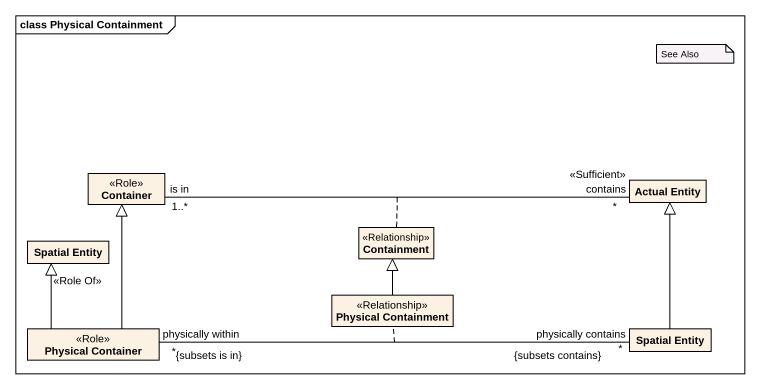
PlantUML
@startuml
mainframe class Physical Containment
hide circle
hide empty members
class Container <<Role>>
class "Actual Entity" as Actual_Entity
class "Spatial Entity" as Spatial_Entity
class Containment <<Relationship>>
class "Physical Containment" as Physical_Containment <<Relationship>>
class "Physical Container" as Physical_Container <<Role>>
class "Spatial Entity" as Spatial_Entity_2
Container "is in\n1..*" -right- "contains\n*\n<<Sufficient>>" Actual_Entity
(Container, Actual_Entity) .. Containment
Physical_Containment -up-|> Containment
Physical_Container -up-|> Container
Physical_Container -up-|> Spatial_Entity : <<Role Of>>
Physical_Container "physically within\n*\n{subsets is in}" -right- "physically contains\n*\n{subsets contains}" Spatial_Entity_2
(Physical_Container, Spatial_Entity_2) .. Physical_Containment
Spatial_Entity_2 -up-|> Actual_Entity
note as N1
  See Also
end note
@enduml
